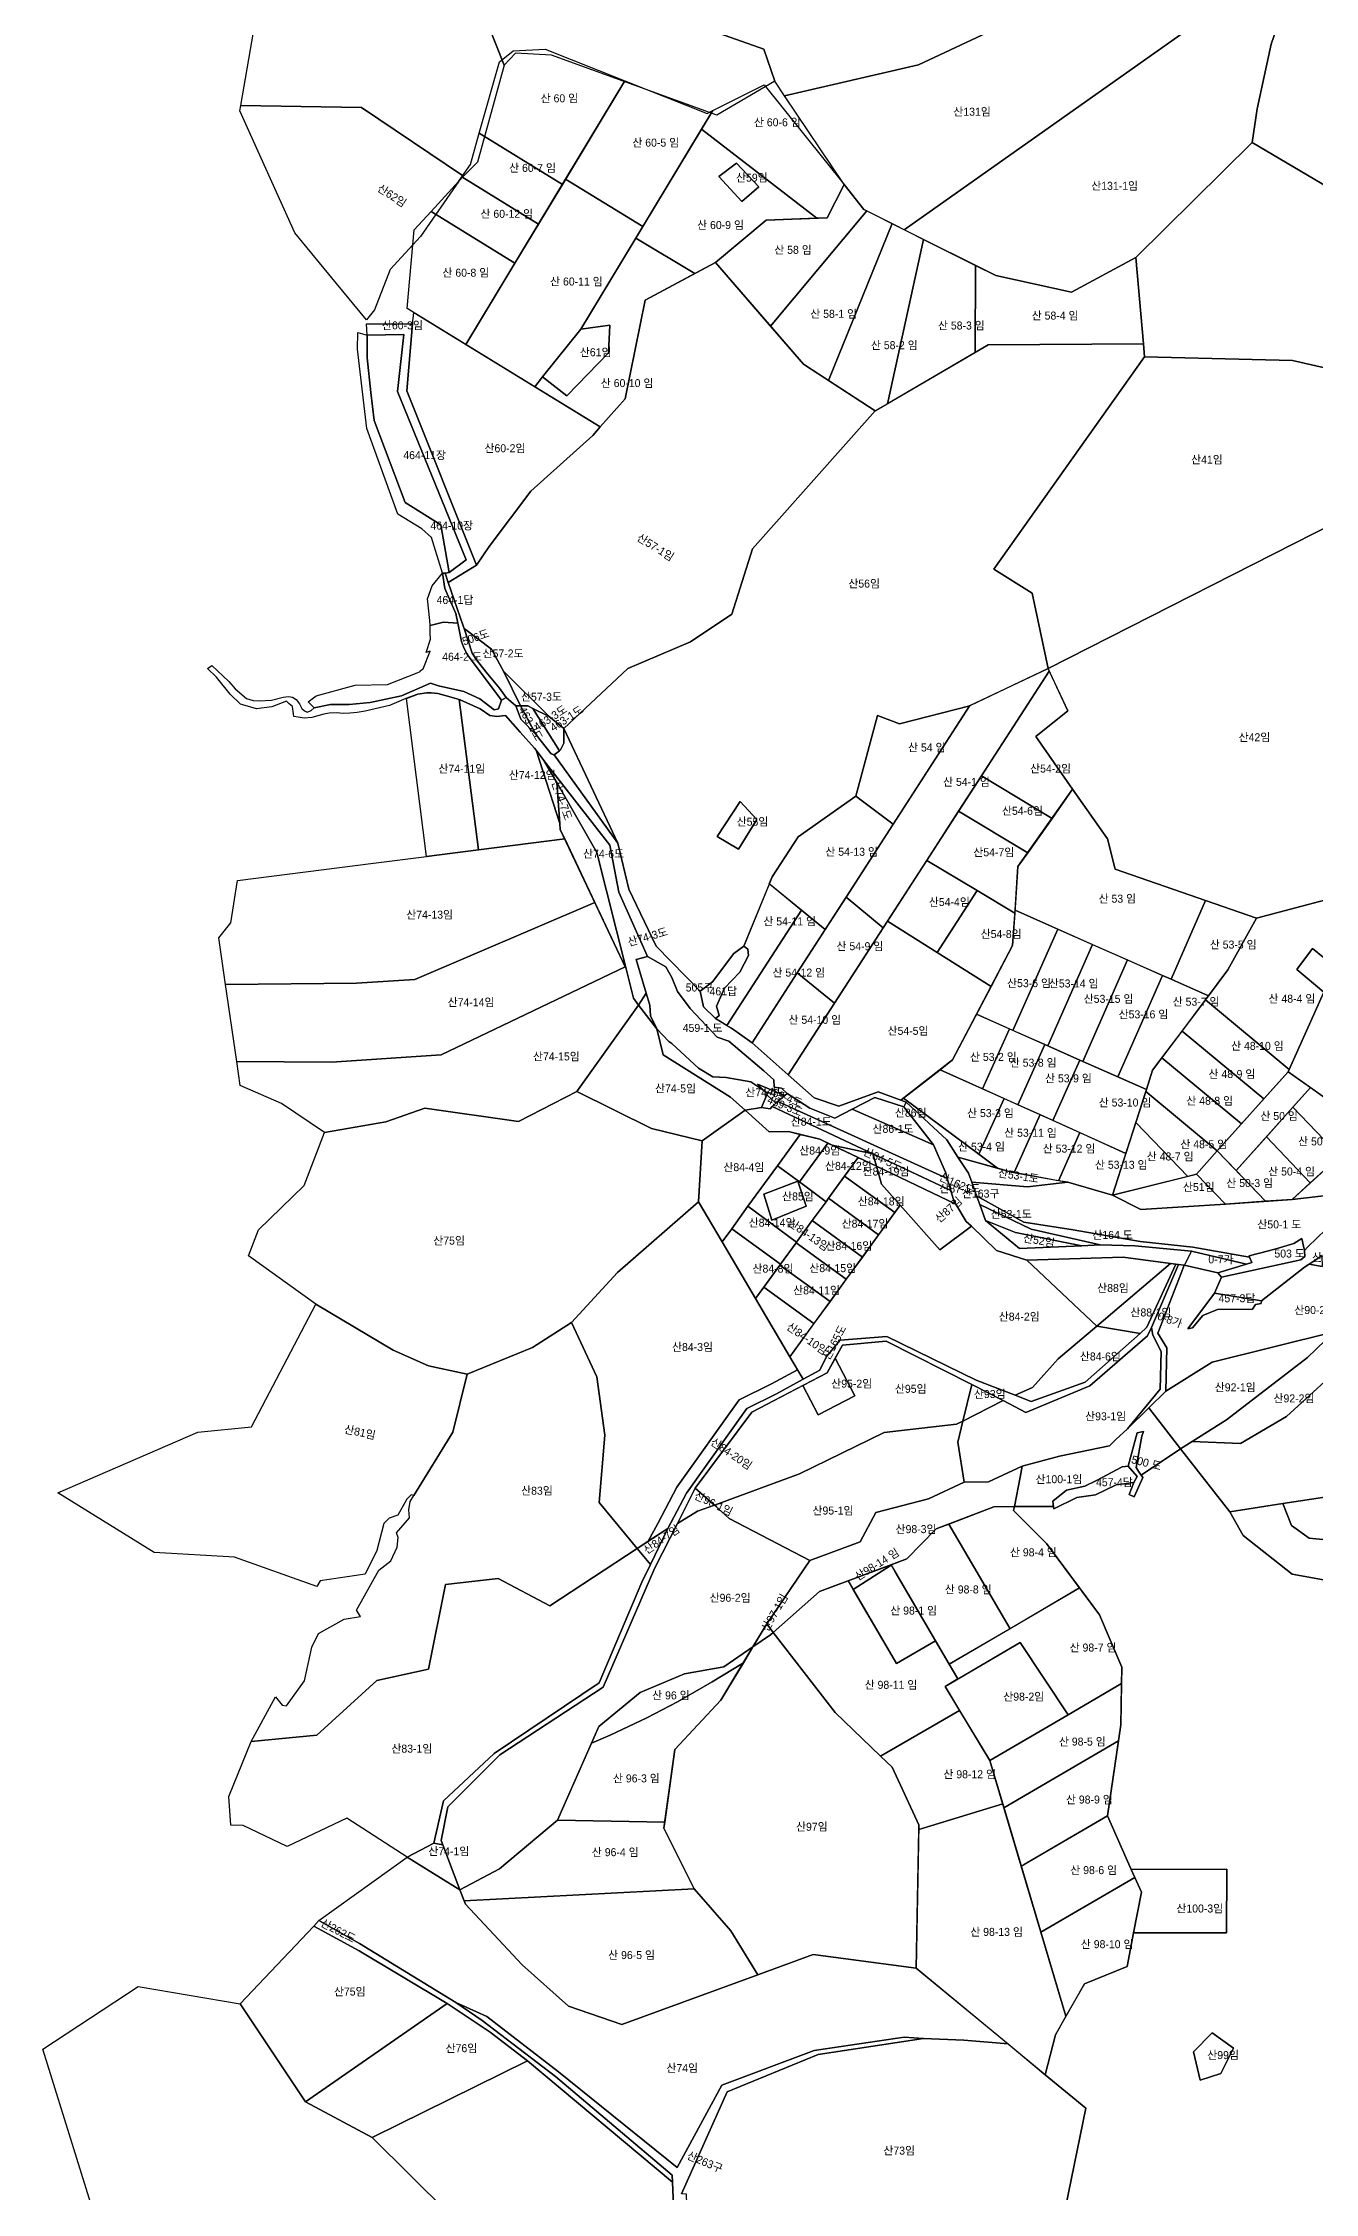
# Model space of a CAD drawing. Header units: metres. Extents: x 245462 to 249549, y 373212 to 377851.
# Drawn here: x 245620 to 246415, y 375396 to 376739 of the extents above; entities that cross this region are included whole.
import ezdxf

# ---------------------------------------------------------------- set-up
doc = ezdxf.new("R2010")
doc.units = ezdxf.units.M
doc.layers.add('00_지번', color=6, linetype='Continuous')
doc.layers.add('00_지적', color=6, linetype='Continuous')
doc.styles.get("Standard").update_dxf_attribs({"font": ''})
doc.styles.get('Standard').set_extended_font_data('Gulim')

msp = doc.modelspace()

# ---------------------------------------------------------------- linework, layer by layer
at = {"layer": '00_지적', "linetype": 'Continuous'}
for points in [[(246331.7, 376852.1), (246402.7, 376795.4), (246158.3, 376622.6), (246133, 376635.3), (246120.6, 376650.8), (246083.5, 376706.3), (246167.1, 376725.6), (246269.4, 376773.7), (246331.7, 376852.1)], [(245951.4, 376815.3), (245944.8, 376792.6), (245947.1, 376779.3), (246070.5, 376735.4), (246077.4, 376715.5), (246041.1, 376694.2), (245937.7, 376731.7), (245915.4, 376733), (245908.3, 376725.5), (245889.1, 376774.1), (245926.2, 376822.9), (245951.4, 376815.3)], [(247048.4, 376805), (247060.8, 376710.7), (247059.8, 376663.3), (247018.9, 376585.5), (247007.4, 376592.3), (246979.1, 376618.5), (246943.3, 376643), (246923.3, 376628.9), (246885.3, 376613.8), (246867.8, 376606.9), (246836.5, 376618.4), (246790.6, 376635.4), (246759.8, 376646.8), (246746.9, 376635.3), (246705.9, 376598.6), (246651.3, 376610.1), (246597.8, 376621.4), (246543.2, 376633), (246538.2, 376632.7), (246457.5, 376628.9), (246375.7, 376677.2), (246378.9, 376698.2), (246387.6, 376738.5), (246402.3, 376781.2)], [(246375.7, 376677.2), (246303, 376605.3), (246262.8, 376583.6), (246215.5, 376594), (246158.3, 376622.6), (246402.7, 376795.4), (246402.3, 376781.2), (246387.6, 376738.5), (246378.9, 376698.2), (246375.7, 376677.2)], [(245889.1, 376774.1), (245908.3, 376725.5), (245891.5, 376664.9), (245882.9, 376656.1), (245819, 376699.1), (245743.6, 376700.3), (245752.5, 376752.2)], [(246269.4, 376773.7), (246167.1, 376725.6), (246083.5, 376706.3), (246077.4, 376715.5), (246070.5, 376735.4), (245947.1, 376779.3)], [(245944.6, 376650.9), (245892.6, 376682.9), (245905.2, 376727.5), (245913.9, 376734.4), (245933.8, 376735.5), (245983.7, 376715.7), (245944.6, 376650.9)], [(245946.6, 376654.2), (245983.7, 376715.7), (246035, 376695.3), (246038.7, 376697.2), (245994.8, 376624.6), (245946.6, 376654.2)], [(246038.7, 376697.2), (246070.8, 376713.2), (246120.6, 376650.8), (246110.1, 376630), (246103.7, 376629.8), (246031.6, 376685.5), (246038.7, 376697.2)], [(245743.6, 376700.3), (245819, 376699.1), (245882.9, 376656.1), (245879.9, 376653), (245856, 376618.4), (245837, 376597.7), (245827.2, 376572.6), (245822.1, 376566.3), (245803.4, 376589), (245777.4, 376620.6), (245743.1, 376697), (245743.6, 376700.3)], [(245929.6, 376626.1), (245881.7, 376655.6), (245887.1, 376663.4), (245892.6, 376682.9), (245944.6, 376650.9), (245929.6, 376626.1)], [(246031.6, 376685.5), (246103.7, 376629.8), (246071.9, 376628.7), (246040.2, 376602.1), (246027.3, 376595.2), (245990.5, 376617.4), (246031.6, 376685.5)], [(246538.2, 376632.7), (246550.4, 376518.6), (246470.3, 376525), (246400.9, 376540.8), (246308.5, 376543.2), (246307.8, 376551.3), (246303, 376605.3), (246375.7, 376677.2), (246457.5, 376628.9), (246538.2, 376632.7)], [(245929.6, 376626.1), (245914.9, 376601.8), (245862.5, 376634), (245879.9, 376653), (245881.7, 376655.6), (245929.6, 376626.1)], [(245946.6, 376654.2), (245994.8, 376624.6), (245956.1, 376560.5), (245932.2, 376530.7), (245927.3, 376524.5), (245884.2, 376550.9), (245946.6, 376654.2)], [(246056.7, 376640.2), (246042.3, 376655.9), (246053.5, 376664.2), (246067.3, 376649.5), (246056.7, 376640.2)], [(246067.3, 376649.5), (246053.5, 376664.2), (246042.3, 376655.9), (246056.7, 376640.2), (246067.3, 376649.5)], [(246133, 376635.3), (246134.8, 376634.4), (246074.7, 376562.4), (246040.2, 376602.1), (246071.9, 376628.7), (246110.1, 376630), (246120.6, 376650.8), (246133, 376635.3)], [(245862.5, 376634), (245914.9, 376601.8), (245884.2, 376550.9), (245847.5, 376573.3), (245852, 376622.6), (245862.5, 376634)], [(246150.6, 376626.5), (246111, 376528.4), (246095.3, 376538.6), (246074.7, 376562.4), (246134.8, 376634.4), (246150.6, 376626.5)], [(246170.3, 376616.6), (246147.7, 376513.8), (246140.1, 376509.4), (246111, 376528.4), (246150.6, 376626.5), (246170.3, 376616.6)], [(246027.3, 376595.2), (245996.4, 376578.7), (245983.8, 376517), (245968.3, 376499.4), (245927.3, 376524.5), (245932.2, 376530.7), (245947.3, 376518.8), (245973.4, 376545.7), (245974.3, 376562.9), (245956.1, 376560.5), (245990.5, 376617.4), (246027.3, 376595.2)], [(246202.8, 376600.3), (246202.5, 376545.8), (246147.7, 376513.8), (246170.3, 376616.6), (246202.8, 376600.3)], [(246140.1, 376509.4), (246063.4, 376423.1), (246050.5, 376382.4), (246024.7, 376365), (245985.5, 376348.4), (245945.5, 376311), (245936.3, 376318.5), (245907.8, 376346.7), (245900.3, 376360.5), (245883.2, 376373.4), (245882.6, 376375), (245873.3, 376402.2), (245890.9, 376413), (245898.8, 376424.6), (245924.8, 376459.2), (245963.6, 376494.1), (245968.3, 376499.4), (245983.8, 376517), (245996.4, 376578.7), (246040.2, 376602.1), (246095.3, 376538.6), (246140.1, 376509.4)], [(246307.8, 376551.3), (246210.8, 376550.6), (246202.5, 376545.8), (246202.8, 376600.3), (246215.5, 376594), (246262.8, 376583.6), (246303, 376605.3), (246307.8, 376551.3)], [(245822.7, 376556.7), (245822.7, 376542.5), (245824.8, 376520.9), (245826.9, 376503.5), (245846.4, 376452.2), (245868.6, 376438.2), (245873.8, 376408.4), (245871.3, 376408), (245869.7, 376407.9), (245862.9, 376430.3), (245856.8, 376435.7), (245841.7, 376444.8), (245822.3, 376498.4), (245816.6, 376547.9), (245816.8, 376558.3), (245822.7, 376556.7)], [(245851, 376563.8), (245847.3, 376521.9), (245890.9, 376413), (245873.3, 376402.2), (245871.3, 376408), (245873.8, 376408.4), (245884.4, 376416.4), (245841.6, 376521.6), (245845.5, 376557.2), (245822.7, 376556.7), (245822.2, 376563.8), (245851, 376563.8)], [(245851.7, 376570.8), (245968.3, 376499.4), (245963.6, 376494.1), (245924.8, 376459.2), (245898.8, 376424.6), (245890.9, 376413), (245847.3, 376521.9), (245851, 376563.8), (245851.5, 376569.1), (245851.7, 376570.8)], [(245947.3, 376518.8), (245932.2, 376530.7), (245956.1, 376560.5), (245974.3, 376562.9), (245973.4, 376545.7), (245947.3, 376518.8)], [(245873.8, 376408.4), (245868.6, 376438.2), (245846.4, 376452.2), (245826.9, 376503.5), (245824.8, 376520.9), (245822.7, 376542.5), (245822.7, 376556.7), (245845.5, 376557.2), (245841.6, 376521.6), (245884.4, 376416.4), (245873.8, 376408.4)], [(246307.8, 376551.3), (246308.5, 376543.2), (246214.3, 376410.4), (246238.1, 376395.4), (246248.1, 376348.4), (246199.2, 376325.1), (246155.2, 376313.9), (246141.5, 376319), (246127.9, 376268.6), (246092, 376243.3), (246075.8, 376218.3), (246057.9, 376174.9), (246051.8, 376170.4), (246038.4, 376152.6), (246030.8, 376146.8), (246003.2, 376174.8), (245986.1, 376210.4), (245979.3, 376239.3), (245945.5, 376311), (245985.5, 376348.4), (246024.7, 376365), (246050.5, 376382.4), (246063.4, 376423.1), (246140.1, 376509.4), (246210.8, 376550.6), (246307.8, 376551.3)], [(246470.3, 376525), (246440, 376445.9), (246248.1, 376348.4), (246238.1, 376395.4), (246214.3, 376410.4), (246308.5, 376543.2), (246400.9, 376540.8), (246470.3, 376525)], [(246440, 376445.9), (246470.5, 376436), (246451.3, 376335.1), (246456.1, 376305), (246444.5, 376268.3), (246448.4, 376237.5), (246446.2, 376210.2), (246378.5, 376192.3), (246290, 376223), (246285.2, 376241.9), (246263.5, 376272.9), (246240.5, 376305.9), (246260.5, 376322), (246248.1, 376348.4), (246440, 376445.9)], [(245879.2, 376376.7), (245870.4, 376377.3), (245861.9, 376375.3), (245861.8, 376378.4), (245860.4, 376391.9), (245863.3, 376400.1), (245869.7, 376407.9), (245871.2, 376398.4), (245878, 376382.8), (245879.2, 376376.7)], [(245871.3, 376408), (245873.3, 376402.2), (245882.6, 376375), (245883.2, 376373.4), (245888.2, 376358), (245890.9, 376353.9), (245896.9, 376346.1), (245905.4, 376336.1), (245909.5, 376330.3), (245906.6, 376328.7), (245885, 376357.2), (245882.9, 376361.9), (245881.5, 376365.2), (245879.2, 376376.7), (245878, 376382.8), (245871.2, 376398.4), (245869.7, 376407.9), (245871.3, 376408)], [(245870.4, 376377.3), (245879.2, 376376.7), (245881.5, 376365.2), (245882.9, 376361.9), (245885, 376357.2), (245906.6, 376328.7), (245904.6, 376323.2), (245903.9, 376323), (245901.9, 376322.5), (245893, 376329.5), (245883, 376334), (245867.2, 376337.5), (245862.2, 376339.2), (245844, 376331.4), (245824.5, 376327.1), (245811.3, 376326), (245799.7, 376326), (245789.4, 376323.8), (245786.6, 376326.7), (245785.8, 376327.6), (245789, 376330), (245790.8, 376331.3), (245815.1, 376338), (245835.3, 376338.5), (245853.8, 376345.8), (245855.7, 376346.6), (245855.9, 376347.2), (245857.5, 376348.2), (245861.9, 376359.2), (245859.5, 376358.5), (245862.2, 376366.8), (245862, 376370.7), (245861.9, 376375.3), (245870.4, 376377.3)], [(245907.8, 376346.7), (245918.4, 376325.1), (245915.6, 376325.1), (245909.5, 376330.3), (245905.4, 376336.1), (245896.9, 376346.1), (245890.9, 376353.9), (245888.2, 376358), (245883.2, 376373.4), (245900.3, 376360.5), (245907.8, 376346.7)], [(245722.9, 376348.4), (245725.5, 376350.3), (245736.1, 376340.2), (245740, 376335.7), (245747.2, 376329.6), (245751.3, 376328.5), (245755.2, 376328.2), (245762.9, 376328.7), (245770.2, 376330.4), (245773.4, 376330.9), (245776, 376330.5), (245778.3, 376329), (245780.3, 376326.3), (245781.8, 376323.4), (245783.5, 376322), (245785.2, 376321.1), (245787.7, 376322.1), (245789.4, 376323.8), (245799.7, 376326), (245811.3, 376326), (245824.5, 376327.1), (245844, 376331.4), (245862.2, 376339.2), (245867.2, 376337.5), (245883, 376334), (245893, 376329.5), (245901.9, 376322.5), (245903.9, 376323), (245904.6, 376323.2), (245906.6, 376328.7), (245909.5, 376330.3), (245915.6, 376325.1), (245918.6, 376316.7), (245928.2, 376306.9), (245937.6, 376295.1), (245939.5, 376294.5), (245979.3, 376239.3), (245986.1, 376210.4), (246003.2, 376174.8), (246030.8, 376146.8), (246032.7, 376137), (246040.2, 376129.6), (246050.2, 376123.6), (246063.2, 376114.5), (246085.7, 376094.5), (246102, 376080), (246117.3, 376074.8), (246141.9, 376083.8), (246156.1, 376078.6), (246159.5, 376077.4), (246157.9, 376074.5), (246139.9, 376080.2), (246125.8, 376073), (246114.8, 376067.4), (246099.3, 376073.7), (246085, 376082.7), (246081.5, 376086.1), (246077, 376086.8), (246076.8, 376091.3), (246070.6, 376097), (246048.6, 376115.6), (246041.4, 376118), (246024.5, 376136), (246016.6, 376146.6), (246012.9, 376155.4), (246009.3, 376162), (245997.7, 376168.4), (245979.9, 376208.6), (245974.2, 376238), (245933.1, 376291), (245928.3, 376297.3), (245927.2, 376298.7), (245918.2, 376308.6), (245909, 376319), (245903.6, 376318.4), (245899.2, 376319.1), (245893.2, 376323.2), (245880.7, 376328.8), (245873.6, 376331), (245866.8, 376332.7), (245862.6, 376333.2), (245859.9, 376333.2), (245854.3, 376332.4), (245846.8, 376329.7), (245836.6, 376325.3), (245821.4, 376321.8), (245816.3, 376321), (245811.8, 376320.4), (245807.9, 376320.3), (245803.2, 376320.6), (245798.8, 376320.5), (245795.6, 376319.9), (245788, 376317.8), (245783.2, 376317.3), (245779.4, 376317.9), (245776.8, 376318.5), (245775.9, 376324.6), (245773.9, 376326.4), (245772.1, 376327.9), (245763.1, 376324.4), (245753.4, 376323.2), (245744.9, 376325.7), (245743.5, 376326.1), (245737, 376332.3), (245728.4, 376343), (245722.9, 376348.4)], [(245918.4, 376325.1), (245907.8, 376346.7), (245936.3, 376318.5), (245926.2, 376323.5), (245923, 376325), (245918.4, 376325.1)], [(246145.1, 376186.4), (246121.9, 376205.5), (246199.3, 376325.2), (246248.1, 376348.4), (246248.9, 376346.8), (246145.1, 376186.4)], [(246250.7, 376254.7), (246206.5, 376281.3), (246248.9, 376346.8), (246260.5, 376322), (246240.5, 376305.9), (246263.5, 376272.9), (246250.7, 376254.7)], [(245892.1, 376235.1), (245859.6, 376231), (245847.1, 376329.7), (245854.3, 376332.4), (245859.9, 376333.2), (245862.6, 376333.2), (245866.8, 376332.7), (245873.6, 376331), (245880.1, 376329), (245892.1, 376235.1)], [(245892.1, 376235.1), (245880.1, 376329), (245880.7, 376328.8), (245893.2, 376323.2), (245899.2, 376319.1), (245903.6, 376318.4), (245909, 376319), (245918.2, 376308.6), (245927.2, 376298.7), (245928.3, 376297.3), (245943.1, 376251.6), (245943.3, 376247.8), (245946.1, 376242), (245892.1, 376235.1)], [(245915.6, 376325.1), (245918.4, 376325.1), (245928.2, 376306.9), (245918.6, 376316.7), (245915.6, 376325.1)], [(245926.2, 376323.5), (245942.8, 376297), (245939.5, 376294.5), (245937.6, 376295.1), (245928.2, 376306.9), (245918.4, 376325.1), (245923, 376325), (245926.2, 376323.5)], [(245936.3, 376318.5), (245945.5, 376311), (245945.5, 376301.7), (245943.5, 376297.5), (245942.8, 376297), (245926.2, 376323.5), (245936.3, 376318.5)], [(246151.4, 376251.1), (246127.9, 376268.6), (246141.5, 376319), (246155.2, 376313.9), (246199.2, 376325.1), (246199.3, 376325.2), (246151.4, 376251.1)], [(245942.8, 376297), (245943.5, 376297.5), (245945.5, 376301.7), (245945.5, 376311), (245979.3, 376239.3), (245939.5, 376294.5), (245942.8, 376297)], [(245928.3, 376297.3), (245933.1, 376291), (245941.1, 376277.2), (245943.1, 376251.6), (245928.3, 376297.3)], [(245941.1, 376277.2), (245933.1, 376291), (245974.2, 376238), (245979.9, 376208.6), (245997.7, 376168.4), (245990.8, 376166.5), (245997, 376145.6), (245992.1, 376138.1), (245989, 376142.4), (245984.4, 376160.8), (245966.2, 376233.5), (245941.1, 376277.2)], [(245941.1, 376277.2), (245966.2, 376233.5), (245984.4, 376160.8), (245943.3, 376247.8), (245943.1, 376251.6), (245941.1, 376277.2)], [(246192.2, 376259.2), (246206.5, 376281.3), (246250.7, 376254.7), (246235.4, 376233.2), (246192.2, 376259.2)], [(246054.7, 376235.4), (246066.1, 376254.1), (246055.8, 376265.3), (246041.4, 376243.5), (246054.7, 376235.4)], [(246054.7, 376235.4), (246041.4, 376243.5), (246055.8, 376265.3), (246066.1, 376254.1), (246054.7, 376235.4)], [(246151.4, 376251.1), (246121.9, 376205.5), (246108.8, 376185.2), (246094, 376197.3), (246073.9, 376213.8), (246075.8, 376218.3), (246092, 376243.3), (246127.9, 376268.6), (246151.4, 376251.1)], [(246325, 376154.3), (246319.7, 376156.6), (246276.2, 376175.8), (246227.5, 376197.4), (246229.3, 376224.6), (246263.5, 376272.9), (246285.2, 376241.9), (246290, 376223), (246346.6, 376203.4), (246325, 376154.3)], [(246235.4, 376233.2), (246229.3, 376224.6), (246227.4, 376195.4), (246203.8, 376209.6), (246172.4, 376228.5), (246192.2, 376259.2), (246235.4, 376233.2)], [(245892.1, 376235.1), (245946.1, 376242), (245964.8, 376202.2), (245852.4, 376154.1), (245816, 376151.8), (245734.1, 376150.9), (245729.9, 376180.1), (245737.3, 376189.5), (245741.5, 376215.9), (245826.6, 376226.8), (245859.6, 376231), (245892.1, 376235.1)], [(246203.8, 376209.6), (246178.8, 376170.9), (246147.7, 376190.4), (246172.4, 376228.5), (246203.8, 376209.6)], [(246094, 376197.3), (246047.4, 376125.3), (246040.2, 376129.6), (246042.6, 376131.6), (246041, 376137.3), (246046, 376148.7), (246055.4, 376158.7), (246060.9, 376169), (246060.4, 376173), (246057.9, 376174.9), (246074, 376213.8), (246094, 376197.3)], [(246227.4, 376195.4), (246226, 376175.2), (246212.6, 376149.7), (246178.8, 376170.9), (246203.8, 376209.6), (246227.4, 376195.4)], [(246446.2, 376210.2), (246470.7, 376193.4), (246484.5, 376175.9), (246431, 376159), (246413.3, 376173.4), (246403.5, 376160.2), (246420.4, 376146.2), (246398.8, 376097.9), (246346.5, 376141.3), (246360.5, 376160), (246378.5, 376192.3), (246446.2, 376210.2)], [(245964.8, 376202.2), (245983.8, 376161.9), (245868.9, 376107), (245800.4, 376102.4), (245741.1, 376102.7), (245734.1, 376150.9), (245816, 376151.8), (245852.4, 376154.1), (245964.8, 376202.2)], [(246047.4, 376125.3), (246094, 376197.3), (246108.8, 376185.2), (246091.4, 376158.3), (246063.2, 376114.5), (246050.2, 376123.6), (246047.4, 376125.3)], [(246145.1, 376186.4), (246114.6, 376139.2), (246091.4, 376158.3), (246121.9, 376205.5), (246145.1, 376186.4)], [(246254.2, 376185.6), (246226.2, 376122.2), (246203.4, 376132.3), (246226, 376175.2), (246227.5, 376197.4), (246254.2, 376185.6)], [(246325, 376154.3), (246346.6, 376203.4), (246378.5, 376192.3), (246360.5, 376160), (246348.5, 376143.9), (246327.3, 376153.3), (246325, 376154.3)], [(246178.8, 376170.9), (246212.6, 376149.7), (246188.5, 376103.8), (246156.1, 376078.6), (246141.9, 376083.8), (246117.3, 376074.8), (246102, 376080), (246085.7, 376094.5), (246147.7, 376190.4), (246178.8, 376170.9)], [(246276, 376175.9), (246248, 376112.6), (246226.2, 376122.2), (246254.2, 376185.6), (246276, 376175.9)], [(246057.9, 376174.9), (246060.4, 376173), (246060.9, 376169), (246055.4, 376158.7), (246046, 376148.7), (246041, 376137.3), (246042.6, 376131.6), (246040.2, 376129.6), (246032.7, 376137), (246030.8, 376146.8), (246038.4, 376152.6), (246051.8, 376170.4), (246057.9, 376174.9)], [(246297.8, 376166.3), (246269.8, 376102.9), (246248, 376112.6), (246276, 376175.9), (246297.8, 376166.3)], [(246420.4, 376146.2), (246403.5, 376160.2), (246413.3, 376173.4), (246431, 376159), (246420.4, 376146.2)], [(245741.1, 376102.7), (245800.4, 376102.4), (245868.9, 376107), (245983.8, 376161.9), (245984.4, 376160.8), (245989, 376142.4), (245992.1, 376138.1), (245953.6, 376084), (245917.2, 376065.4), (245858.7, 376073.6), (245834.2, 376065.1), (245796, 376058.4), (245769.1, 376076.6), (245743.3, 376087.8), (245741.1, 376102.7)], [(245997.7, 376168.4), (246009.3, 376162), (246012.9, 376155.4), (246016.6, 376146.6), (246024.5, 376136), (246041.4, 376118), (246048.6, 376115.6), (246070.6, 376097), (246076.8, 376091.3), (246077, 376086.8), (246081.5, 376086.1), (246085, 376082.7), (246083.6, 376081.5), (246066.6, 376088.7), (246070.4, 376084.7), (246062.3, 376090.1), (246047, 376092.9), (246038.7, 376093.3), (246029.6, 376098.6), (246013.1, 376114.1), (246011.2, 376115.4), (246003.7, 376123.3), (245999.6, 376131.3), (245999.2, 376138), (245997, 376145.6), (245990.8, 376166.5), (245997.7, 376168.4)], [(246063.2, 376114.5), (246091.4, 376158.3), (246114.6, 376139.2), (246085.7, 376094.5), (246063.2, 376114.5)], [(246319.7, 376156.6), (246291.7, 376093.3), (246269.8, 376102.9), (246297.8, 376166.3), (246319.7, 376156.6)], [(246309.7, 376085.3), (246291.7, 376093.3), (246319.7, 376156.6), (246325, 376154.3), (246348.5, 376143.9), (246313.5, 376097.3), (246309.7, 376085.3)], [(245997, 376145.6), (245999.2, 376138), (245999.6, 376131.3), (246003.7, 376123.3), (245992.1, 376138.1), (245997, 376145.6)], [(246426.8, 376076.2), (246398.1, 376096.3), (246398.8, 376097.9), (246420.4, 376146.2), (246422.8, 376149.1), (246449.7, 376135.6), (246472.1, 376110.2), (246460, 376070.6), (246455.2, 376066.2), (246426.8, 376076.2)], [(246003.7, 376123.3), (246007.6, 376107), (246049.6, 376080.6), (246058.9, 376072.3), (246031.9, 376053.3), (246000.2, 376060.9), (245953.6, 376084), (245992.1, 376138.1), (246003.7, 376123.3)], [(246224, 376123.2), (246207.2, 376085.7), (246180.6, 376097.6), (246188.5, 376103.8), (246203.4, 376132.3), (246224, 376123.2)], [(246398.8, 376097.9), (246398.1, 376096.3), (246383, 376079.4), (246331.9, 376121.8), (246346.5, 376141.3), (246398.8, 376097.9)], [(246013.1, 376114.1), (246029.6, 376098.6), (246038.7, 376093.3), (246047, 376092.9), (246062.3, 376090.1), (246070.4, 376084.7), (246072.8, 376083), (246072.4, 376082), (246069, 376074.1), (246058.9, 376072.3), (246049.6, 376080.6), (246007.6, 376107), (246003.7, 376123.3), (246011.2, 376115.4), (246013.1, 376114.1)], [(246229.2, 376075.8), (246207.2, 376085.7), (246224, 376123.2), (246246.1, 376113.4), (246229.2, 376075.8)], [(246383, 376079.4), (246369, 376063.8), (246319.3, 376105), (246331.9, 376121.8), (246383, 376079.4)], [(246268, 376103.7), (246251.1, 376066), (246229.2, 376075.8), (246246.1, 376113.4), (246268, 376103.7)], [(246268, 376103.7), (246309.7, 376085.3), (246296.8, 376045.4), (246251.1, 376066), (246268, 376103.7)], [(246369, 376063.8), (246353.9, 376046.9), (246309.2, 376084), (246313.5, 376097.3), (246319.3, 376105), (246369, 376063.8)], [(246066.6, 376088.7), (246083.6, 376081.5), (246079.3, 376077.9), (246079.3, 376077.9), (246078, 376076.7), (246072.4, 376082), (246072.8, 376083), (246070.4, 376084.7), (246066.6, 376088.7)], [(246220.6, 376079.7), (246204.9, 376044.8), (246157.8, 376079.9), (246180.6, 376097.6), (246220.6, 376079.7)], [(246365.7, 376034.6), (246353.9, 376046.9), (246398.1, 376096.3), (246412.1, 376086.5), (246365.7, 376034.6)], [(245953.6, 376084), (246000.2, 376060.9), (246031.9, 376053.3), (246029.6, 376015), (245979.1, 375970.9), (245950.4, 375939.6), (245925.9, 375924.1), (245885, 375907.3), (245861, 375912.7), (245838.8, 375922.3), (245790.5, 375951.1), (245748.5, 375981.4), (245754.6, 375997.5), (245783.2, 376025.3), (245796, 376058.4), (245834.2, 376065.1), (245858.7, 376073.6), (245917.2, 376065.4), (245953.6, 376084)], [(246072.4, 376082), (246078, 376076.7), (246075.8, 376074.6), (246074.4, 376073.2), (246069, 376074.1), (246072.4, 376082)], [(246078, 376076.7), (246079.3, 376077.9), (246079.3, 376077.9), (246185.1, 376029.7), (246187.3, 376022.2), (246138.7, 376045), (246075.8, 376074.6), (246078, 376076.7)], [(246083.6, 376081.5), (246085, 376082.7), (246099.3, 376073.7), (246114.8, 376067.4), (246125.8, 376073), (246176.5, 376050.7), (246184, 376033.6), (246185.1, 376029.7), (246079.3, 376077.9), (246083.6, 376081.5)], [(246157.9, 376074.5), (246176.5, 376050.7), (246125.8, 376073), (246139.9, 376080.2), (246157.9, 376074.5)], [(246156.1, 376078.6), (246157.8, 376079.9), (246204.9, 376044.8), (246216.5, 376036.2), (246191.8, 376043.1), (246184.9, 376053.9), (246159.5, 376077.4), (246156.1, 376078.6)], [(246157.9, 376074.5), (246159.5, 376077.4), (246184.9, 376053.9), (246191.8, 376043.1), (246198.4, 376033), (246200.4, 376027.4), (246203.5, 376018.9), (246205.5, 376013.4), (246209.1, 376003.4), (246230.2, 375985.9), (246269.3, 375987.7), (246280.7, 375988.2), (246302.4, 375987.6), (246337.8, 375984.3), (246333.3, 375975.6), (246333.2, 375975.5), (246329.7, 375975.9), (246328, 375976.2), (246324.7, 375976.6), (246295, 375980.6), (246234.9, 375978.7), (246216, 375984.6), (246200.2, 375999.9), (246197, 376002.9), (246190.4, 376013.7), (246189.2, 376015.8), (246187.3, 376022.2), (246185.1, 376029.7), (246184, 376033.6), (246176.5, 376050.7), (246157.9, 376074.5)], [(246226.9, 376033.4), (246225.3, 376033.7), (246216.5, 376036.2), (246204.9, 376044.8), (246220.6, 376079.7), (246243.1, 376069.6), (246226.9, 376033.4)], [(246353.9, 376046.9), (246340.8, 376032.3), (246335.4, 376030.9), (246303, 376064.7), (246309.2, 376084), (246353.9, 376046.9)], [(246426.8, 376076.2), (246455.2, 376066.2), (246430.4, 376043.7), (246401.1, 376074.2), (246412.1, 376086.5), (246426.8, 376076.2)], [(246079, 376037.7), (246060.6, 376012.3), (246050.4, 375998.3), (246044.4, 375990.1), (246029.6, 376015), (246031.9, 376053.3), (246058.9, 376072.3), (246073.9, 376058.8), (246085.9, 376059), (246093.2, 376057.2), (246079, 376037.7)], [(246075.8, 376074.6), (246138.7, 376045), (246113.3, 376050.5), (246105.4, 376054.3), (246085.9, 376059), (246073.9, 376058.8), (246058.9, 376072.3), (246069, 376074.1), (246074.4, 376073.2), (246075.8, 376074.6)], [(246268, 376058.4), (246254.6, 376028.3), (246226.9, 376033.4), (246243.1, 376069.6), (246268, 376058.4)], [(246303, 376064.7), (246335.4, 376030.9), (246288.4, 376019.2), (246303, 376064.7)], [(246430.4, 376043.7), (246412, 376027), (246384.6, 376055.7), (246401.1, 376074.2), (246430.4, 376043.7)], [(246569, 376052), (246548.2, 376048.9), (246470.5, 376024.6), (246400.6, 376016.6), (246455.2, 376066.2), (246461.6, 376063.9), (246551, 376057.4), (246569, 376052)], [(246093.2, 376057.2), (246105.4, 376054.3), (246110.5, 376051.8), (246092.8, 376027.5), (246079, 376037.7), (246093.2, 376057.2)], [(246110.5, 376051.8), (246129.5, 376042.8), (246121, 376031.2), (246110.9, 376017.3), (246109.4, 376015.2), (246092.8, 376027.5), (246110.5, 376051.8)], [(246138.7, 376045), (246140.9, 376037.3), (246113.3, 376050.5), (246138.7, 376045)], [(246268, 376058.4), (246296.8, 376045.4), (246288.4, 376019.2), (246260.4, 376027.3), (246254.6, 376028.3), (246268, 376058.4)], [(246412, 376027), (246400.6, 376016.6), (246384.1, 376015.5), (246365.7, 376034.6), (246384.6, 376055.7), (246412, 376027)], [(246079, 376037.7), (246092.8, 376027.5), (246109.4, 376015.2), (246100.8, 376003.4), (246090.9, 375989.8), (246060.6, 376012.3), (246079, 376037.7)], [(246129.5, 376042.8), (246140.9, 376037.3), (246144, 376026.1), (246155.6, 376013), (246152.3, 376008.4), (246121, 376031.2), (246129.5, 376042.8)], [(246138.7, 376045), (246187.3, 376022.2), (246189.2, 376015.8), (246190.4, 376013.7), (246140.9, 376037.3), (246138.7, 376045)], [(246140.9, 376037.3), (246190.4, 376013.7), (246197, 376002.9), (246200.2, 375999.9), (246180.4, 375985.1), (246155.6, 376013), (246144, 376026.1), (246140.9, 376037.3)], [(246191.8, 376043.1), (246225.3, 376033.7), (246260.4, 376027.3), (246235.2, 376024.4), (246200.4, 376027.4), (246198.4, 376033), (246191.8, 376043.1)], [(246384.1, 376015.5), (246359.1, 376013.7), (246340.8, 376032.3), (246353.9, 376046.9), (246384.1, 376015.5)], [(246075.5, 376003.7), (246096.9, 376012.3), (246091.7, 376028.1), (246070.5, 376019.8), (246075.5, 376003.7)], [(246075.5, 376003.7), (246070.5, 376019.8), (246091.7, 376028.1), (246096.9, 376012.3), (246075.5, 376003.7)], [(246110.9, 376017.3), (246121, 376031.2), (246152.3, 376008.4), (246142.2, 375994.5), (246110.9, 376017.3)], [(246421.7, 375997.9), (246410.4, 375986.9), (246408.4, 375984.7), (246407.8, 375987.4), (246406.8, 375992.1), (246401.8, 375989.1), (246391.4, 375985.9), (246385.8, 375984.4), (246373.8, 375981.3), (246374.1, 375980.5), (246338.7, 375986.8), (246305.6, 375990.4), (246263.9, 375997.5), (246233, 376002.4), (246203.5, 376018.9), (246200.4, 376027.4), (246235.2, 376024.4), (246260.4, 376027.3), (246288.4, 376019.2), (246306.1, 376010.3), (246359.1, 376013.7), (246400.6, 376016.6), (246470.5, 376024.6)], [(246340.8, 376032.3), (246359.1, 376013.7), (246306.1, 376010.3), (246288.4, 376019.2), (246340.8, 376032.3)], [(246029.6, 376015), (246044.4, 375990.1), (246065.3, 375954.6), (246086.7, 375918.3), (246091.5, 375910.2), (246075.3, 375901.3), (246055.1, 375891.4), (246016.1, 375836.7), (246004.3, 375814.1), (245998.3, 375803), (245991.4, 375798.5), (245967.6, 375827.2), (245971.1, 375869.2), (245966.2, 375905.8), (245950.4, 375939.6), (245979.1, 375970.9), (246029.6, 376015)], [(246050.4, 375998.3), (246060.6, 376012.3), (246090.9, 375989.8), (246090.7, 375989.5), (246081, 375976.1), (246050.4, 375998.3)], [(246200.2, 375999.9), (246216, 375984.6), (246234.9, 375978.7), (246278.6, 375937.4), (246254.4, 375916.9), (246238.4, 375899.1), (246227.5, 375894.2), (246203.2, 375903.6), (246147.4, 375931), (246118.2, 375928.6), (246109.7, 375918.4), (246105.5, 375910), (246095.1, 375904.2), (246086.7, 375918.3), (246155.6, 376013), (246180.4, 375985.1), (246200.2, 375999.9)], [(246110.9, 376017.3), (246142.2, 375994.5), (246132.1, 375980.6), (246100.8, 376003.4), (246109.4, 376015.2), (246110.9, 376017.3)], [(246372.2, 375976.2), (246337.8, 375984.3), (246302.4, 375987.6), (246280.7, 375988.2), (246237.5, 375998), (246205.5, 376013.4), (246203.5, 376018.9), (246233, 376002.4), (246263.9, 375997.5), (246305.6, 375990.4), (246338.7, 375986.8), (246374.1, 375980.5), (246375.4, 375977.2), (246372.2, 375976.2)], [(246209.1, 376003.4), (246205.5, 376013.4), (246237.5, 375998), (246280.7, 375988.2), (246269.3, 375987.7), (246227.8, 375996), (246209.1, 376003.4)], [(246044.4, 375990.1), (246050.4, 375998.3), (246081, 375976.1), (246080.6, 375975.6), (246070.5, 375961.7), (246065.3, 375954.6), (246044.4, 375990.1)], [(246090.9, 375989.8), (246100.8, 376003.4), (246132.1, 375980.6), (246122, 375966.7), (246090.7, 375989.5), (246090.9, 375989.8)], [(246209.1, 376003.4), (246227.8, 375996), (246269.3, 375987.7), (246230.2, 375985.9), (246209.1, 376003.4)], [(246419.3, 375981.4), (246411.4, 375976.1), (246408.4, 375974.2), (246381.5, 375953.3), (246352.2, 375958), (246356.6, 375968), (246406, 375978.9), (246408.6, 375980.9), (246408.4, 375984.7), (246410.4, 375986.9), (246421.7, 375997.9)], [(246081, 375976.1), (246090.7, 375989.5), (246122, 375966.7), (246111.9, 375952.9), (246080.6, 375975.6), (246081, 375976.1)], [(246324.7, 375976.6), (246278.6, 375937.4), (246234.9, 375978.7), (246295, 375980.6), (246324.7, 375976.6)], [(246372.2, 375976.2), (246354.3, 375970.7), (246333.2, 375975.5), (246333.3, 375975.6), (246337.8, 375984.3), (246372.2, 375976.2)], [(246406.8, 375992.1), (246407.8, 375987.4), (246408.4, 375984.7), (246408.6, 375980.9), (246406, 375978.9), (246356.6, 375968), (246354.3, 375970.7), (246372.2, 375976.2), (246375.4, 375977.2), (246374.1, 375980.5), (246373.8, 375981.3), (246385.8, 375984.4), (246391.4, 375985.9), (246401.8, 375989.1), (246406.8, 375992.1)], [(246419.3, 375981.4), (246419.4, 375974.6), (246411.4, 375976.1), (246419.3, 375981.4)], [(246328, 375976.2), (246329.7, 375975.9), (246312.8, 375936.5), (246310.2, 375931.3), (246274.2, 375900.2), (246234.2, 375883.5), (246220, 375890.9), (246200.5, 375901), (246147, 375928.1), (246119.6, 375925.6), (246110, 375908.2), (246063.1, 375883.6), (246027.6, 375836.2), (246016.5, 375814.1), (246002.4, 375786.3), (245970, 375711.8), (245905.5, 375669.4), (245873.1, 375636.9), (245868.8, 375616), (245869.9, 375613.3), (245864.3, 375614.2), (245870.4, 375640.8), (245902, 375670.4), (245967.5, 375714.6), (245994.3, 375777.5), (245999.6, 375788.5), (246010.5, 375811), (246022.1, 375833.1), (246059.8, 375885.9), (246078.5, 375895.1), (246095.1, 375904.2), (246105.5, 375910), (246109.7, 375918.4), (246118.2, 375928.6), (246147.4, 375931), (246203.2, 375903.6), (246227.5, 375894.2), (246237.5, 375890.4), (246271.4, 375902.4), (246305.6, 375932.9), (246309.8, 375936.7), (246328, 375976.2)], [(246070.5, 375961.7), (246080.6, 375975.6), (246111.9, 375952.9), (246101.8, 375939), (246070.5, 375961.7)], [(246328, 375976.2), (246309.8, 375936.7), (246305.6, 375932.9), (246278.6, 375937.4), (246324.7, 375976.6), (246328, 375976.2)], [(246329.7, 375975.9), (246333.2, 375975.5), (246331.3, 375970.5), (246316.8, 375933.1), (246322.4, 375923.8), (246321.8, 375896.7), (246311.1, 375886.3), (246297.7, 375873.3), (246318.2, 375898.1), (246318.9, 375921.6), (246313.7, 375931.8), (246312.8, 375936.5), (246329.7, 375975.9)], [(246426.9, 375933.9), (246350.7, 375915), (246321.8, 375896.7), (246322.4, 375923.8), (246316.8, 375933.1), (246331.3, 375970.5), (246333.2, 375975.5), (246354.3, 375970.7), (246356.6, 375968), (246352.2, 375958), (246335.5, 375935.8), (246338.5, 375936.3), (246344.9, 375944.1), (246354.1, 375947.8), (246375.8, 375948), (246377.7, 375950.9), (246381.4, 375951.6), (246381.5, 375953.3), (246408.4, 375974.2), (246411.4, 375976.1), (246419.4, 375974.6)], [(246070.5, 375961.7), (246101.8, 375939), (246086.7, 375918.3), (246065.3, 375954.6), (246070.5, 375961.7)], [(246381.5, 375953.3), (246381.4, 375951.6), (246377.7, 375950.9), (246375.8, 375948), (246354.1, 375947.8), (246344.9, 375944.1), (246338.5, 375936.3), (246335.5, 375935.8), (246352.2, 375958), (246381.5, 375953.3)], [(245885, 375907.3), (245876.1, 375871.2), (245851.7, 375831.5), (245850, 375831.9), (245847.3, 375829.2), (245841.7, 375819.2), (245836.3, 375817.5), (245833, 375814), (245828.7, 375797.2), (245821.3, 375782.4), (245793.2, 375778.3), (245791.2, 375774.7), (245739.6, 375793.1), (245689.5, 375795.9), (245629.2, 375833.2), (245716.7, 375871.1), (245750.4, 375874.5), (245790.5, 375951.1), (245838.8, 375922.3), (245861, 375912.7), (245885, 375907.3)], [(245950.4, 375939.6), (245966.2, 375905.8), (245971.1, 375869.2), (245967.6, 375827.2), (245991.4, 375798.5), (245936.7, 375762.6), (245904.5, 375779.7), (245871.5, 375775.9), (245860.9, 375723), (245828.6, 375716), (245791.1, 375681.7), (245750, 375677.8), (245765.4, 375705.7), (245769.4, 375700.6), (245772.2, 375700.1), (245783.4, 375715.8), (245788, 375736.8), (245792.2, 375745.3), (245808.2, 375754.2), (245818.4, 375755.9), (245816, 375759.9), (245829.8, 375784.9), (245837.4, 375790.7), (245841.3, 375799.2), (245841.9, 375805.4), (245840.9, 375808.2), (245849, 375817.7), (245848.7, 375822.6), (245849.4, 375827.9), (245851.7, 375831.5), (245876.1, 375871.2), (245885, 375907.3), (245925.9, 375924.1), (245950.4, 375939.6)], [(246115, 375917.3), (246119.6, 375925.6), (246147, 375928.1), (246200.5, 375901), (246194.9, 375878.1), (246191, 375876.2), (246145.6, 375870.9), (246092.8, 375845.1), (246039.6, 375825.6), (246027.6, 375836.2), (246063.1, 375883.6), (246094.9, 375900.3), (246104.5, 375881.9), (246127.3, 375893.9), (246115, 375917.3)], [(246312.8, 375936.5), (246313.7, 375931.8), (246318.9, 375921.6), (246318.2, 375898.1), (246297.7, 375873.3), (246290.5, 375866.5), (246286.5, 375862.7), (246255.2, 375856.1), (246231.9, 375849.8), (246210.9, 375840.1), (246195.6, 375839.9), (246191.7, 375865), (246194.9, 375878.1), (246220, 375890.9), (246234.2, 375883.5), (246274.2, 375900.2), (246310.2, 375931.3), (246312.8, 375936.5)], [(246278.6, 375937.4), (246305.6, 375932.9), (246271.4, 375902.4), (246237.5, 375890.4), (246227.5, 375894.2), (246238.4, 375899.1), (246254.4, 375916.9), (246278.6, 375937.4)], [(246321.8, 375896.7), (246350.7, 375915), (246426.9, 375933.9), (246410.2, 375917.9), (246359.7, 375878.9), (246338.1, 375865.3), (246331, 375860.8), (246311.1, 375886.3), (246321.8, 375896.7)], [(246437.8, 375918.1), (246397.1, 375881), (246368.5, 375864), (246338.1, 375865.3), (246359.7, 375878.9), (246410.2, 375917.9), (246426.9, 375933.9), (246437.8, 375918.1)], [(246094.9, 375900.3), (246110, 375908.2), (246115, 375917.3), (246127.3, 375893.9), (246104.5, 375881.9), (246094.9, 375900.3)], [(246473.8, 375865.9), (246475.6, 375845.1), (246441.8, 375833.7), (246394.9, 375826.5), (246361.7, 375821.4), (246331, 375860.8), (246338.1, 375865.3), (246368.5, 375864), (246397.1, 375881), (246437.8, 375918.1), (246473.8, 375865.9)], [(245998.3, 375803), (246004.3, 375814.1), (246016.1, 375836.7), (246055.1, 375891.4), (246075.3, 375901.3), (246091.5, 375910.2), (246095.1, 375904.2), (246078.5, 375895.1), (246059.8, 375885.9), (246022.1, 375833.1), (246010.5, 375811), (245998.3, 375803)], [(246200.5, 375901), (246220, 375890.9), (246194.9, 375878.1), (246200.5, 375901)], [(246194.9, 375878.1), (246191.7, 375865), (246195.6, 375839.9), (246173.4, 375829.5), (246140.4, 375821), (246130.7, 375802.7), (246099.3, 375790.9), (246048.8, 375817.3), (246039.6, 375825.6), (246092.8, 375845.1), (246145.6, 375870.9), (246191, 375876.2), (246194.9, 375878.1)], [(246227.1, 375824.6), (246230.6, 375843), (246231.9, 375849.8), (246255.2, 375856.1), (246286.5, 375862.7), (246290.5, 375866.5), (246297.7, 375873.3), (246311.1, 375886.3), (246331, 375860.8), (246306.4, 375844.2), (246304.9, 375846.3), (246303.1, 375849), (246306.8, 375868.7), (246307.8, 375871.5), (246303.9, 375870.7), (246298.2, 375849.9), (246294.4, 375849.5), (246278.4, 375840.9), (246271.1, 375837.5), (246259.7, 375835), (246251.1, 375828), (246251.4, 375826.2), (246251.6, 375824.8), (246251, 375824.7), (246227.1, 375824.6)], [(246300.1, 375597.9), (246285.2, 375631.3), (246293.6, 375688.3), (246294.3, 375724.3), (246280.3, 375757), (246247.1, 375801.6), (246226.6, 375822.2), (246227.1, 375824.6), (246251, 375824.7), (246251.6, 375824.8), (246251.8, 375823.2), (246266.2, 375830.3), (246277.8, 375831.9), (246290.7, 375838.3), (246301.7, 375839.6), (246298.9, 375832.1), (246302, 375830.8), (246307.3, 375842.9), (246306.4, 375844.2), (246331, 375860.8), (246361.7, 375821.4), (246370, 375806.6), (246400.6, 375782.5), (246429.4, 375777.3)], [(246301.7, 375839.6), (246303.9, 375843.4), (246298.2, 375849.9), (246303.9, 375870.7), (246307.8, 375871.5), (246306.8, 375868.7), (246303.1, 375849), (246304.9, 375846.3), (246306.5, 375844.1), (246307.3, 375842.9), (246302, 375830.8), (246298.9, 375832.1), (246301.7, 375839.6)], [(246441.8, 375833.7), (246475.6, 375845.1), (246473.8, 375865.9), (246475.1, 375868.4), (246593.5, 375818.1), (246561.9, 375819.5), (246530.8, 375816.2), (246511.4, 375810.3), (246497.7, 375803.5), (246481.8, 375798.8), (246461.6, 375797), (246444.7, 375796.4), (246430.4, 375803), (246411.4, 375804.9), (246400.2, 375812.9), (246394.9, 375826.5), (246441.8, 375833.7)], [(246195.6, 375839.9), (246210.9, 375840.1), (246231.9, 375849.8), (246230.6, 375843), (246227.1, 375824.6), (246214.3, 375824.5), (246178.3, 375810.7), (246159.8, 375791.9), (246105.2, 375771.5), (246076.4, 375746), (246072.3, 375751.3), (246099.3, 375790.9), (246130.7, 375802.7), (246140.4, 375821), (246173.4, 375829.5), (246195.6, 375839.9)], [(246298.2, 375849.9), (246303.9, 375843.4), (246301.7, 375839.6), (246290.7, 375838.3), (246277.8, 375831.9), (246266.2, 375830.3), (246251.8, 375823.2), (246251.4, 375826.2), (246251.1, 375828), (246259.7, 375835), (246271.1, 375837.5), (246278.4, 375840.9), (246294.4, 375849.5), (246298.2, 375849.9)], [(246027.6, 375836.2), (246039.6, 375825.6), (246029.1, 375821.7), (246016.5, 375814.1), (246027.6, 375836.2)], [(246039.6, 375825.6), (246048.8, 375817.3), (246099.3, 375790.9), (246072.3, 375751.3), (246063.6, 375736.9), (246045.5, 375724.5), (246021, 375720.1), (245993.2, 375708.4), (245967.4, 375687.2), (245941.5, 375628.7), (245905.2, 375598.3), (245880.6, 375585.2), (245869.9, 375613.3), (245868.8, 375616), (245873.1, 375636.9), (245905.5, 375669.4), (245970, 375711.8), (246002.4, 375786.3), (246016.5, 375814.1), (246029.1, 375821.7), (246039.6, 375825.6)], [(246224.5, 375748.3), (246186.1, 375813.7), (246214.3, 375824.5), (246227.1, 375824.6), (246226.6, 375822.2), (246247.1, 375801.6), (246267.8, 375773.8), (246224.5, 375748.3)], [(246361.7, 375821.4), (246394.9, 375826.5), (246400.2, 375812.9), (246411.4, 375804.9), (246430.4, 375803)], [(246429.4, 375777.3), (246400.6, 375782.5), (246370, 375806.6), (246361.7, 375821.4)], [(245991.4, 375798.5), (246010.5, 375811), (245999.6, 375788.5), (245991.4, 375798.5)], [(246150, 375788.2), (246159.8, 375791.9), (246178.3, 375810.7), (246186.1, 375813.7), (246224.5, 375748.3), (246186.4, 375726.1), (246177.8, 375740.8), (246152.6, 375783.9), (246150, 375788.2)], [(245991.4, 375798.5), (245999.6, 375788.5), (245994.3, 375777.5), (245967.5, 375714.6), (245902, 375670.4), (245870.4, 375640.8), (245864.3, 375614.2), (245847.5, 375605.6), (245809.8, 375630), (245772.5, 375612.3), (245745.2, 375625.3), (245737.3, 375625.6), (245736.1, 375643.5), (245750, 375677.8), (245791.1, 375681.7), (245828.6, 375716), (245860.9, 375723), (245871.5, 375775.9), (245904.5, 375779.7), (245936.7, 375762.6), (245991.4, 375798.5)], [(246150.1, 375788), (246126.3, 375772.8), (246123.2, 375778.2), (246150, 375788.2), (246150.1, 375788)], [(246126.3, 375772.8), (246150.1, 375788), (246152.6, 375783.9), (246177.8, 375740.8), (246153.5, 375726.5), (246126.3, 375772.8)], [(246143.5, 375668.7), (246115, 375696), (246076.4, 375746), (246105.2, 375771.5), (246123.2, 375778.2), (246153.5, 375726.5), (246177.8, 375740.8), (246186.4, 375726.1), (246191.8, 375716.9), (246183.8, 375712.2), (246192.8, 375697.3), (246143.5, 375668.7)], [(246186.4, 375726.1), (246267.8, 375773.8), (246280.3, 375757), (246294.3, 375724.3), (246294.1, 375714.1), (246260.7, 375694.6), (246230.7, 375739.6), (246192.7, 375717.4), (246191.8, 375716.9), (246186.4, 375726.1)], [(246008.1, 375623.7), (246014.8, 375672.8), (246043.7, 375703.7), (246063.6, 375736.9), (246074.6, 375744.4), (246076.4, 375746), (246115, 375696), (246143.5, 375668.7), (246150.7, 375661.7), (246167.4, 375625.7), (246165.7, 375536.1), (246101.3, 375544.8), (246066.7, 375532.1), (246049.9, 375559.6), (246027, 375585.7), (246008.1, 375623.7)], [(246072.3, 375751.3), (246076.4, 375746), (246074.6, 375744.4), (246063.6, 375736.9), (246072.3, 375751.3)], [(246211.7, 375666), (246183.8, 375712.2), (246230.7, 375739.6), (246260.7, 375694.6), (246211.7, 375666)], [(245962.8, 375676.8), (245974.4, 375681.8), (245997.3, 375692.6), (246016.6, 375702.7), (246038.2, 375715.2), (246057.8, 375727), (246043.7, 375703.7), (246014.8, 375672.8), (246008.6, 375627.5), (245941.5, 375628.7), (245962.8, 375676.8)], [(245967.4, 375687.2), (245993.2, 375708.4), (246021, 375720.1), (246045.5, 375724.5), (246063.6, 375736.9), (246057.8, 375727), (246038.2, 375715.2), (246016.6, 375702.7), (245997.3, 375692.6), (245974.4, 375681.8), (245962.8, 375676.8), (245967.4, 375687.2)], [(246220.5, 375636.4), (246211.7, 375666), (246260.7, 375694.6), (246294.1, 375714.1), (246293.6, 375688.3), (246292.1, 375678.2), (246220.5, 375636.4)], [(246143.5, 375668.7), (246192.8, 375697.3), (246211.7, 375666), (246219.8, 375638.8), (246167.3, 375622.8), (246167.4, 375625.7), (246150.7, 375661.7), (246143.5, 375668.7)], [(246220.5, 375636.4), (246292.1, 375678.2), (246285.2, 375631.3), (246233.3, 375601), (246231.4, 375599.9), (246221.1, 375634.2), (246220.5, 375636.4)], [(246167.3, 375622.8), (246219.8, 375638.8), (246259.3, 375506.1), (246252.7, 375494.5), (246246.4, 375469.6), (246165.7, 375536.1), (246167.3, 375622.8)], [(246243.6, 375558.7), (246231.4, 375599.9), (246285.2, 375631.3), (246300.1, 375597.9), (246302.4, 375592.9), (246243.6, 375558.7)], [(245905.2, 375598.3), (245941.5, 375628.7), (246008.6, 375627.5), (246008.1, 375623.7), (246027, 375585.7), (245883.3, 375578.3), (245880.6, 375585.2), (245905.2, 375598.3)], [(245792.4, 375565.9), (245847.5, 375605.6), (245880.6, 375585.2), (245884.1, 375576.1), (245919.4, 375538.3), (245948.5, 375512.4), (245981.7, 375501), (246066.7, 375532.1), (246101.3, 375544.8), (246165.7, 375536.1), (246223.1, 375488.9), (246195.5, 375491.1), (246170.3, 375492.3), (246158.2, 375493.1), (246101.9, 375484.7), (246044.2, 375463.1), (246016.3, 375411.6), (245942.1, 375471.3), (245897.4, 375505.9), (245878.1, 375514.7), (245817.8, 375551.5), (245792.4, 375565.9)], [(245847.5, 375605.6), (245864.3, 375614.2), (245869.9, 375613.3), (245880.6, 375585.2), (245847.5, 375605.6)], [(246243.6, 375558.7), (246302.4, 375592.9), (246306.5, 375583.7), (246301.6, 375558.3), (246297.5, 375537.3), (246270.9, 375526.4), (246259.3, 375506.1), (246243.6, 375558.7)], [(246259.1, 375386.5), (246271.8, 375448.7), (246246.4, 375469.6), (246252.7, 375494.5), (246270.9, 375526.4), (246297.5, 375537.3), (246301.6, 375558.3), (246359.7, 375558.3), (246359.9, 375598.1), (246300.1, 375597.9)], [(246301.6, 375558.3), (246306.5, 375583.7), (246300.1, 375597.9), (246359.9, 375598.1), (246359.7, 375558.3), (246301.6, 375558.3)], [(246027, 375585.7), (246049.9, 375559.6), (246066.7, 375532.1), (245981.7, 375501), (245948.5, 375512.4), (245919.4, 375538.3), (245884.1, 375576.1), (245883.3, 375578.3), (246027, 375585.7)], [(245789.2, 375562.5), (245792.4, 375565.9), (245817.8, 375551.5), (245878.1, 375514.7), (245894.5, 375503.5), (245940.3, 375468.5), (246013.3, 375406.8), (246013.5, 375402.5), (245922.9, 375478.2), (245899.4, 375496.2), (245872.6, 375514), (245817.5, 375547.1), (245789.2, 375562.5)], [(245872.6, 375514), (245784, 375452.6), (245743.3, 375513.8), (245789.2, 375562.5), (245817.5, 375547.1), (245872.6, 375514)], [(245657.6, 375364.3), (245620, 375485.6), (245679.5, 375524.8)], [(245679.5, 375524.8), (245743.3, 375513.8), (245784, 375452.6), (245825.8, 375430.4), (245897, 375359.7)], [(245922.9, 375478.2), (245825.8, 375430.4), (245784, 375452.6), (245872.6, 375514), (245899.4, 375496.2), (245922.9, 375478.2)], [(245878.1, 375514.7), (245897.4, 375505.9), (245942.1, 375471.3), (246016.3, 375411.6), (246044.2, 375463.1), (246101.9, 375484.7), (246158.2, 375493.1), (246170.3, 375492.3), (246104.4, 375482.2), (246047.6, 375458.9), (246019.1, 375395.2)], [(246017, 375318.9), (246013.5, 375402.5), (246013.3, 375406.8), (245940.3, 375468.5), (245894.5, 375503.5), (245878.1, 375514.7)], [(246170.3, 375492.3), (246195.5, 375491.1), (246223.1, 375488.9), (246246.4, 375469.6), (246271.8, 375448.7), (246259.1, 375386.5), (246237.9, 375335.4), (246023.5, 375357), (246022.1, 375394.9), (246019.1, 375395.2), (246047.6, 375458.9), (246104.4, 375482.2), (246170.3, 375492.3)], [(246343.2, 375466.2), (246356.1, 375470.3), (246364.1, 375486.1), (246350.7, 375495.8), (246339, 375483.9), (246343.2, 375466.2)], [(246343.2, 375466.2), (246339, 375483.9), (246350.7, 375495.8), (246364.1, 375486.1), (246356.1, 375470.3), (246343.2, 375466.2)], [(245825.8, 375430.4), (245922.9, 375478.2), (246013.5, 375402.5), (246017, 375318.9), (246009.5, 375235.1), (245931.2, 375222.3), (245897, 375359.7), (245825.8, 375430.4)]]:
    msp.add_lwpolyline(points, dxfattribs=at)

# ---------------------------------------------------------------- texts
at = {"layer": '00_지번', "char_height": 5, "attachment_point": 7}
for s, insert in [('산 60 임', (245931, 376701.8)), ('산 60-6 임', (246064.3, 376686.8)), ('산131임', (246188.9, 376693.4)), ('산 60-5 임', (245988.3, 376674.1)), ('산 60-7 임', (245911.3, 376658.3)), ('산59임', (246053.1, 376652.2)), ('산131-1임', (246275.1, 376647.1)), ('산 60-12 임', (245893.4, 376629.6)), ('산 60-9 임', (246028.8, 376622.6)), ('산 58 임', (246077, 376607.1)), ('산 60-8 임', (245869.6, 376592.8)), ('산 60-11 임', (245936.9, 376587.3)), ('산 58-1 임', (246099.5, 376567.1)), ('산 58-4 임', (246237.9, 376566)), ('산60-3임', (245831.8, 376559.9)), ('산 58-3 임', (246179.3, 376559.8)), ('산61임', (245955.5, 376543.1)), ('산 58-2 임', (246137.4, 376547.5)), ('산 60-10 임', (245968.6, 376523.8)), ('464-11장', (245845.2, 376478.7)), ('산60-2임', (245895.9, 376483.1)), ('산41임', (246337.5, 376476)), ('464-10장', (245862.1, 376434.7)), ('산56임', (246123.3, 376398.5)), ('464-1답', (245866, 376388.3)), ('464-2 도', (245869.5, 376353.2)), ('산57-2도', (245894.7, 376354.9)), ('산57-3도', (245918.7, 376327.8)), ('산42임', (246367.2, 376302.5)), ('산 54 임', (246160.6, 376296.1)), ('산74-11임', (245867.1, 376282.8)), ('산74-12임', (245911.1, 376278.9)), ('산 54-1 임', (246182.5, 376274.6)), ('산54-2임', (246236.9, 376282.9)), ('산55임', (246053.5, 376249.7)), ('산54-6임', (246219.3, 376256.5)), ('산 54-13 임', (246108.9, 376230.9)), ('산54-7임', (246201.4, 376230.6)), ('산74-6도', (245957.5, 376229.7)), ('산74-13임', (245847, 376191.6)), ('산54-4임', (246173.6, 376199.5)), ('산 53 임', (246279.7, 376201.6)), ('산 54-11 임', (246070.2, 376187.4)), ('산54-8임', (246206, 376179.5)), ('산 54-9 임', (246115.9, 376171.9)), ('산 53-5 임', (246349.2, 376172.9)), ('산 54-12 임', (246075.9, 376155.4)), ('산74-14임', (245872.9, 376136.9)), ('505구', (246021.7, 376146)), ('461답', (246036.6, 376143.7)), ('산53-6 임', (246222.5, 376148.8)), ('산53-14 임', (246248.6, 376148.6)), ('산53-15 임', (246270.4, 376139)), ('산 53-7 임', (246326, 376137.2)), ('산 48-4 임', (246385.9, 376139.1)), ('산 54-10 임', (246085.9, 376125.9)), ('산53-16 임', (246292.2, 376129.3)), ('459-1 도', (246019.8, 376121.2)), ('산54-5임', (246147.8, 376119)), ('산 48-10 임', (246362.5, 376109.6)), ('산74-15임', (245926.2, 376103)), ('산 53-2 임', (246199.3, 376102.7)), ('산 53-8 임', (246224.2, 376099.1)), ('산74-5임', (246002.5, 376083)), ('산 53-9 임', (246246.2, 376089.3)), ('산 48-9 임', (246348.4, 376092)), ('산74-4도', (246058.9, 376080.6)), ('산 53-10 임', (246279.8, 376074.2)), ('산 48-8 임', (246334.5, 376075.3)), ('산84-1도', (246087.3, 376062.3)), ('산86-1도', (246138.4, 376057.8)), ('산86임', (246152.4, 376067.8)), ('산 53-3 임', (246197.5, 376067.6)), ('산 53-11 임', (246220.7, 376055.3)), ('산 50 임', (246380.8, 376065.8)), ('산84-9임', (246092.6, 376044.2)), ('산 53-4 임', (246191.9, 376046.6)), ('산 53-12 임', (246244.8, 376045.4)), ('산 48-5 임', (246330.8, 376048.1)), ('산 50-6 임', (246404.4, 376049.9)), ('산84-4임', (246045.2, 376033.8)), ('산84-12임', (246108.7, 376034.6)), ('산84-19임', (246132.2, 376031.1)), ('산 53-13 임', (246277.4, 376035.3)), ('산 48-7 임', (246309.8, 376040.5)), ('산 50-4 임', (246385.7, 376031.1)), ('산85임', (246081.9, 376015.5)), ('산87-1도', (246180.2, 376020.5)), ('산163구', (246194.3, 376017.2)), ('산51임', (246332.4, 376021.4)), ('산 50-3 임', (246359.5, 376023.9)), ('산84-18임', (246129.2, 376012.4)), ('산52-1도', (246212.3, 376004.6)), ('산75임', (245863.9, 375987.9)), ('산84-14임', (246061, 375999.1)), ('산84-17임', (246119.1, 375998.5)), ('산164 도', (246275.8, 375991.5)), ('산50-1 도', (246378.9, 375998.1)), ('산84-16임', (246109, 375984.6)), ('0-7가', (246348.3, 375976.1)), ('503 도', (246389.6, 375980.2)), ('산84-8임', (246063.4, 375970.4)), ('산84-15임', (246098.9, 375970.7)), ('산84-11임', (246088.8, 375956.8)), ('산88임', (246278.8, 375958.3)), ('457-3답', (246354.7, 375951.9)), ('산84-2임', (246217.3, 375940.4)), ('산88-1임', (246299.6, 375943)), ('산90-2임', (246402, 375944.5)), ('산84-3임', (246013.1, 375921.4)), ('산84-6임', (246268, 375915.5)), ('산95-2임', (246112.6, 375898.5)), ('산95임', (246152.4, 375895.3)), ('산92-1임', (246352.3, 375896.2)), ('산93임', (246201.8, 375892)), ('산92-2임', (246389, 375889.3)), ('산93-1임', (246271.3, 375878.1)), ('산83임', (245918.8, 375831.6)), ('산100-1임', (246240.3, 375838.8)), ('457-4답', (246278.1, 375836.9)), ('산95-1임', (246100.9, 375819.2)), ('산98-3임', (246152.8, 375807.6)), ('산 98-4 임', (246224.3, 375793.1)), ('산96-2임', (246036.6, 375764.7)), ('산 98-8 임', (246183.6, 375769.9)), ('산 98-1 임', (246149.5, 375756.7)), ('산 98-7 임', (246261.6, 375733.6)), ('산 98-11 임', (246133.5, 375710.3)), ('산 96 임', (246000.7, 375703.7)), ('산98-2임', (246220.1, 375702.9)), ('산83-1임', (245837.7, 375670.4)), ('산 98-5 임', (246254.9, 375674.8)), ('산 98-12 임', (246182.7, 375654.4)), ('산 96-3 임', (245976.2, 375651.8)), ('산 98-9 임', (246259.3, 375638.6)), ('산97임', (246090.6, 375621.6)), ('산74-1임', (245860.8, 375606.3)), ('산 96-4 임', (245963, 375605.7)), ('산 98-6 임', (246262, 375594.5)), ('산100-3임', (246328.3, 375570.5)), ('산 98-13 임', (246199.5, 375555.9)), ('산 98-10 임', (246268.6, 375548.2)), ('산 96-5 임', (245973.2, 375541.4)), ('산75임', (245801.8, 375518.6)), ('산76임', (245871.6, 375483.2)), ('산99임', (246347.6, 375478.9)), ('산74임', (246009.6, 375470.8)), ('산73임', (246145.2, 375419.2))]:
    msp.add_mtext(s, dxfattribs=dict(at, insert=insert))
for s, insert, rotation in [('산62임', (245828.2, 376646.9), 327), ('산57-1임', (245990.4, 376428.5), 328), ('506도', (245883.1, 376362.7), 19), ('463-2도', (245917, 376322.7), 299), ('463-3도', (245928.9, 376309.1), 33), ('463-1도', (245939, 376308.7), 33), ('산74-7도', (245937.4, 376277.2), 289), ('산74-3도', (245986.3, 376174.4), 16), ('459-4도', (246072, 376082.6), 338), ('459-3도', (246072.1, 376076.9), 338), ('산84-5도', (246131.9, 376044.3), 336), ('산53-1도', (246216.5, 376030.5), 351), ('산162도', (246179.3, 376028.6), 336), ('산87임', (246180.5, 376001.3), 42), ('산84-13임', (246084.9, 376000.5), 325), ('산52임', (246232.2, 375989.8), 350), ('산90-1도', (246413.3, 375977.4), 2), ('0-8가', (246315.9, 375941.2), 340), ('산84-10임', (246083.9, 375935.6), 325), ('산165도', (246111.6, 375915.4), 62), ('산81임', (245807.8, 375870.3), 348), ('산84-20임', (246036.5, 375863.4), 326), ('500 도', (246299.8, 375851.8), 346), ('산96-1임', (246026.3, 375829.5), 334), ('산84-7임', (245997.7, 375794.3), 35), ('산98-14 임', (246129.5, 375777.8), 32), ('산97-1임', (246073.3, 375745.8), 60), ('산262도', (245792.8, 375562.5), 332), ('산263구', (246021.7, 375416.8), 337)]:
    msp.add_mtext(s, dxfattribs=dict(at, insert=insert, rotation=rotation))

doc.saveas('drawing.dxf')
